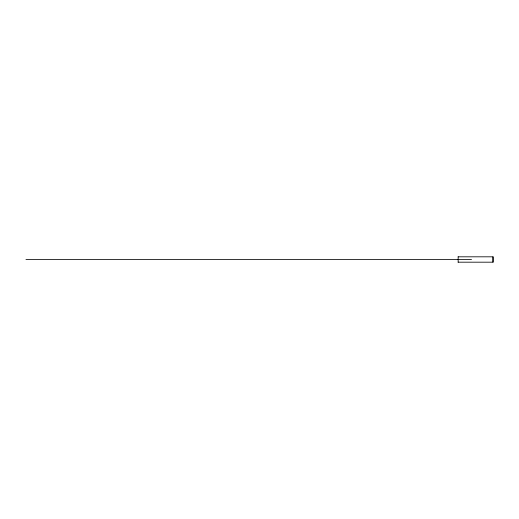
<?xml version="1.0" encoding="UTF-8"?>
<svg xmlns="http://www.w3.org/2000/svg" width="519" height="519" viewBox="0 0 519 519"><rect width="100%" height="100%" fill="white"/><g stroke="black" fill="none" stroke-linecap="round" stroke-linejoin="round"><path stroke-width="0.78" d="M458.102 256.814L493.05 256.814L493.05 262.186L458.102 262.186M25.963 259.5L471.524 259.5M492.998 256.814L492.998 262.186M458.154 256.814L458.154 262.186"/></g></svg>
